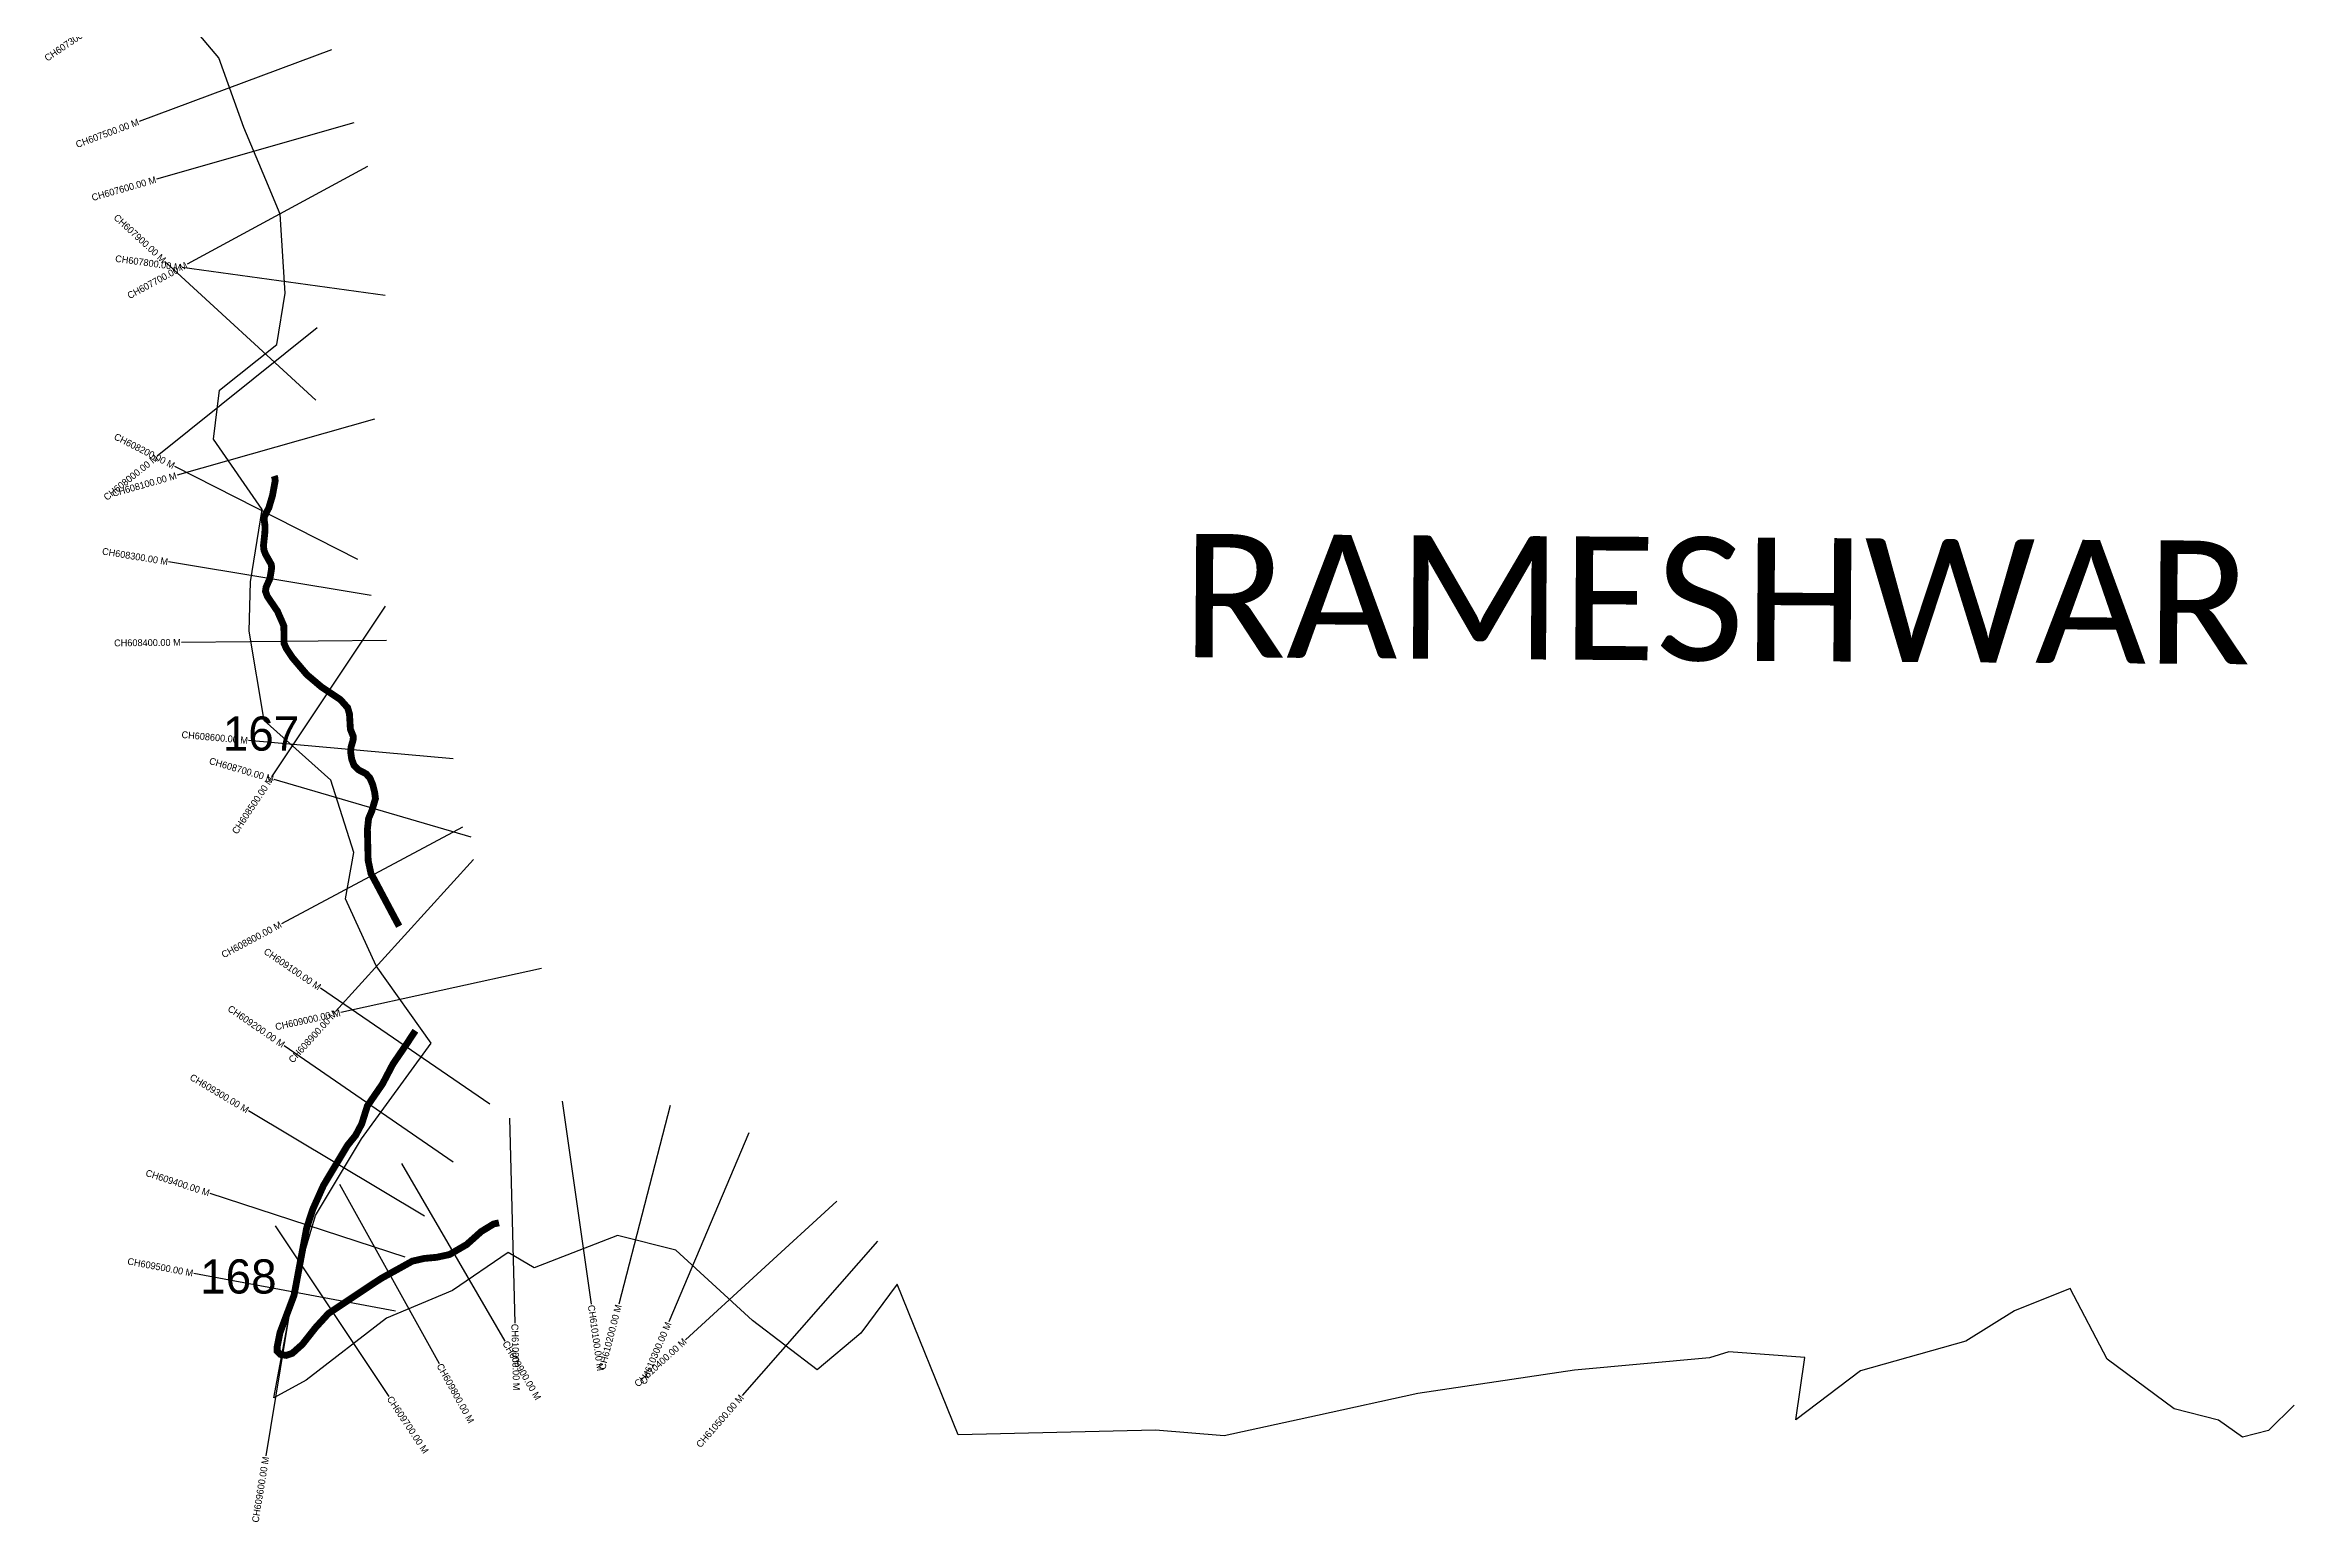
# Model space of a CAD drawing. Header units: metres. Extents: x 319599 to 325959, y 1825850 to 1831473.
# Drawn here: x 320037 to 323321, y 1826356 to 1828516 of the extents above; entities that cross this region are included whole.
import ezdxf
from ezdxf.enums import TextEntityAlignment as Align

# ---------------------------------------------------------------- set-up
doc = ezdxf.new("R2010")
doc.units = ezdxf.units.M
for name, color, linetype in [('CS', 134, 'Continuous'), ('CSMark', 6, 'Continuous'), ('UNPROTECTED', 10, 'Continuous'), ('VILLAGE NAME', 250, 'Continuous')]:
    doc.layers.add(name, color=color, linetype=linetype)

msp = doc.modelspace()

# ---------------------------------------------------------------- linework, layer by layer
at = {"color": 6}
msp.add_lwpolyline([(323325.7, 1826527), (323288, 1826489.7), (323250, 1826480.2), (323214.9, 1826504.7), (323150, 1826521.3), (323052.2, 1826594.2), (322997.8, 1826697.3), (322916.6, 1826664.7), (322845.7, 1826620.3), (322691.3, 1826577), (322596.8, 1826505.5), (322610, 1826596.4), (322499.2, 1826604.7), (322470.8, 1826595.9), (322273.5, 1826577.9), (322044.6, 1826544), (321897.9, 1826511.9), (321761.3, 1826481.9), (321660.7, 1826490.4), (321372.3, 1826483.3), (321283.1, 1826703.7), (321230.3, 1826632), (321166.5, 1826578.7), (321071.8, 1826650.8), (320959.7, 1826753.3), (320874.6, 1826774.8), (320752.4, 1826727.8), (320714.7, 1826750.3), (320633.3, 1826694.3), (320536.7, 1826654.3), (320419.2, 1826563.4), (320372.1, 1826537.6), (320403.2, 1826704), (320432.9, 1826804.2), (320500, 1826916.3), (320602.2, 1827056.1), (320521.5, 1827169.4), (320476.7, 1827267.2), (320489, 1827334.9), (320455.5, 1827441.1), (320358, 1827528.1), (320336, 1827659), (320337.7, 1827730.9), (320354.9, 1827836.9), (320283.9, 1827939.7), (320292.5, 1828011.4), (320376.5, 1828077.9), (320388.6, 1828153.1), (320381.2, 1828268.9), (320360.2, 1828318.8), (320328.1, 1828395.6), (320291.7, 1828497.6), (320142.5, 1828674.3)], dxfattribs=at)
at = {"layer": 'CS'}
for p, q in [((320456.3, 1828509), (320175.1, 1828404.4)), ((320488.9, 1828402.4), (320200.5, 1828319.7)), ((320509.2, 1828338.4), (320245.3, 1828195.5)), ((320433.5, 1827996.5), (320212.7, 1828199.6)), ((320535, 1828149.9), (320237.8, 1828190.7)), ((320435.5, 1828102.7), (320201.7, 1827914.7)), ((320519.2, 1827968.8), (320230.6, 1827886.9)), ((320494.7, 1827763.8), (320227.3, 1827899.8)), ((320514.3, 1827711.2), (320218.3, 1827760)), ((320535, 1827695.2), (320368.7, 1827445.6)), ((320536.9, 1827645.2), (320236.9, 1827642.5)), ((320634, 1827472.1), (320335.2, 1827498.9)), ((320660.3, 1827357.4), (320372.4, 1827442)), ((320647.8, 1827372.4), (320383.2, 1827231)), ((320663.7, 1827325), (320462.3, 1827102.7)), ((320763.3, 1827165.4), (320470.2, 1827101)), ((320687.8, 1826967.1), (320440.3, 1827136.6)), ((320634.3, 1826882.2), (320387.3, 1827052.5)), ((320592.4, 1826803.1), (320335, 1826957.2)), ((320793.7, 1826971.4), (320835.9, 1826674.4)), ((320951.2, 1826965), (320876.2, 1826674.5)), ((320716.4, 1826946.7), (320724.2, 1826646.8)), ((321066.3, 1826924.9), (320949.4, 1826648.6)), ((320558.9, 1826880.1), (320709.6, 1826620.6)), ((320563.9, 1826743.3), (320278.8, 1826836.6)), ((320468.2, 1826850.1), (320613.6, 1826587.6)), ((321195.3, 1826825.1), (320973.9, 1826622.6)), ((320373.9, 1826789.2), (320540.3, 1826539.6)), ((321254.6, 1826766.6), (321056.9, 1826541)), ((320408.9, 1826748.6), (320360.5, 1826452.5)), ((320549.8, 1826664.2), (320254.9, 1826719.5))]:
    msp.add_line(p, q, dxfattribs=at)
at = {"layer": 'UNPROTECTED', "const_width": 10, "flags": 128}
for points in [[(320372.6, 1827885.8), (320373.7, 1827882.3), (320374, 1827878.6), (320372.3, 1827869.3), (320370.1, 1827857.3), (320364.7, 1827839.1), (320360.7, 1827831.3), (320358, 1827826), (320358, 1827821), (320359.1, 1827813), (320359, 1827804), (320358.1, 1827795.1), (320356.9, 1827784.1), (320357.6, 1827777.3), (320360.1, 1827770.9), (320364.7, 1827762.8), (320368.3, 1827756.4), (320368.9, 1827751.6), (320367.5, 1827742.7), (320366.3, 1827735.6), (320364.2, 1827731), (320360.8, 1827723.4), (320359.8, 1827717.2), (320362.5, 1827709.8), (320369, 1827700.2), (320377.2, 1827688.2), (320382.8, 1827675.5), (320386.7, 1827666.5), (320386.9, 1827651), (320387, 1827641), (320390.1, 1827633.9), (320399.4, 1827619.9), (320420.3, 1827595.3), (320441.3, 1827577.5), (320456.3, 1827567.5), (320469.2, 1827558.9), (320480, 1827546.8), (320482.6, 1827537.8), (320483.4, 1827524.8), (320483.9, 1827515.6), (320485.9, 1827510.6), (320488.3, 1827504.5), (320487.9, 1827499.5), (320484.9, 1827489.2), (320484.3, 1827482.3), (320485.9, 1827471.6), (320489.3, 1827462.4), (320495.9, 1827456), (320506.9, 1827450.2), (320512.6, 1827443.9), (320516.7, 1827434.1), (320519.4, 1827423.4), (320520.6, 1827414), (320518.3, 1827406.2), (320515.2, 1827395.8), (320510.6, 1827385), (320508.8, 1827368.7), (320509.3, 1827348.5), (320509.9, 1827323.6), (320514, 1827304.5), (320522.4, 1827288.9), (320537.6, 1827260.3), (320551.4, 1827234.4), (320555.3, 1827227.3)], [(320579, 1827074.5), (320565.5, 1827054), (320546.3, 1827026), (320530.9, 1826996.6), (320508.8, 1826964.5), (320500.5, 1826938.1), (320491.6, 1826921.4), (320479.7, 1826906.8), (320444.6, 1826848.2), (320428.9, 1826813.1), (320420, 1826785.9), (320411.9, 1826742.6), (320401.6, 1826687.6), (320381.1, 1826633), (320376.8, 1826611.7), (320376.9, 1826605.9), (320381.8, 1826601), (320390.1, 1826599.6), (320399.1, 1826602.7), (320413.6, 1826615.6), (320433, 1826640.2), (320452, 1826661), (320482, 1826681), (320528.6, 1826712), (320574.6, 1826737.5), (320591.8, 1826741.4), (320610.1, 1826743.1), (320628.8, 1826747.1), (320653.9, 1826761.7), (320675.3, 1826780.8), (320693.3, 1826791.8), (320701.2, 1826793.5)]]:
    msp.add_lwpolyline(points, dxfattribs=at)

# ---------------------------------------------------------------- texts
at = {"char_height": 50, "attachment_point": 1}
for s, insert in [('\\pxt1;167', (320297.5, 1827534.1)), ('\\pxt1;168', (320264.5, 1826740.1))]:
    msp.add_mtext_dynamic_manual_height_columns(s, width=70.183, gutter_width=1, heights=[0], dxfattribs=dict(at, insert=insert))
at = {"layer": 'CSMark'}
for s, rotation, p in [('CH607300.00 M', 34.3785, (320118.6, 1828550.7)), ('CH607500.00 M', 20.3887, (320174.2, 1828404.1)), ('CH607600.00 M', 15.9919, (320199.6, 1828319.5)), ('CH607900.00 M', 317.3963, (320212, 1828200.2)), ('CH607800.00 M', 352.1782, (320236.8, 1828190.8)), ('CH607700.00 M', 28.4278, (320244.5, 1828195.1)), ('CH608200.00 M', 333.0404, (320226.4, 1827900.3)), ('CH608000.00 M', 38.7859, (320200.9, 1827914.1)), ('CH608100.00 M', 15.8402, (320229.6, 1827886.6)), ('CH608300.00 M', 350.6417, (320217.3, 1827760.2)), ('CH608400.00 M', 0.5201, (320235.9, 1827642.5)), ('CH608600.00 M', 354.8815, (320334.2, 1827499)), ('CH608700.00 M', 343.6396, (320371.5, 1827442.2)), ('CH608500.00 M', 56.3265, (320368.2, 1827444.7)), ('CH608800.00 M', 28.1089, (320382.3, 1827230.6)), ('CH609100.00 M', 325.592, (320439.4, 1827137.1)), ('CH609200.00 M', 325.4138, (320386.5, 1827053.1)), ('CH609000.00 M', 12.3887, (320469.3, 1827100.8)), ('CH608900.00 M', 47.8283, (320461.6, 1827101.9)), ('CH609300.00 M', 329.089, (320334.2, 1826957.7)), ('CH609400.00 M', 341.8969, (320277.8, 1826836.9)), ('CH609500.00 M', 349.3751, (320254, 1826719.7)), ('CH610200.00 M', 75.5144, (320875.9, 1826673.6)), ('CH610300.00 M', 67.0663, (320949, 1826647.7)), ('CH610400.00 M', 42.4416, (320973.1, 1826622)), ('CH610500.00 M', 48.7708, (321056.2, 1826540.2)), ('CH609600.00 M', 80.7341, (320360.4, 1826451.5))]:
    msp.add_text(s, height=10, rotation=rotation, dxfattribs=at).set_placement(p, align=Align.MIDDLE_RIGHT)
for s, rotation, p in [('CH610100.00 M', 278.0917, (320836, 1826673.4)), ('CH610000.00 M', 271.4935, (320724.3, 1826645.8)), ('CH609900.00 M', 300.145, (320710.1, 1826619.8)), ('CH609800.00 M', 298.9738, (320614, 1826586.8)), ('CH609700.00 M', 303.7001, (320540.9, 1826538.7))]:
    msp.add_text(s, height=10, rotation=rotation, dxfattribs=at).set_placement(p, align=Align.MIDDLE_LEFT)
at = {"layer": 'VILLAGE NAME', "insert": (321700.3, 1827801.3), "char_height": 180.345, "attachment_point": 1, "rotation": 359.6139}
msp.add_mtext_dynamic_manual_height_columns('{\\fCalibri|b0|i0|c0|p34;RAMESHWAR}', width=1779.605, gutter_width=901.7, heights=[0], dxfattribs=at)

doc.saveas('drawing.dxf')
